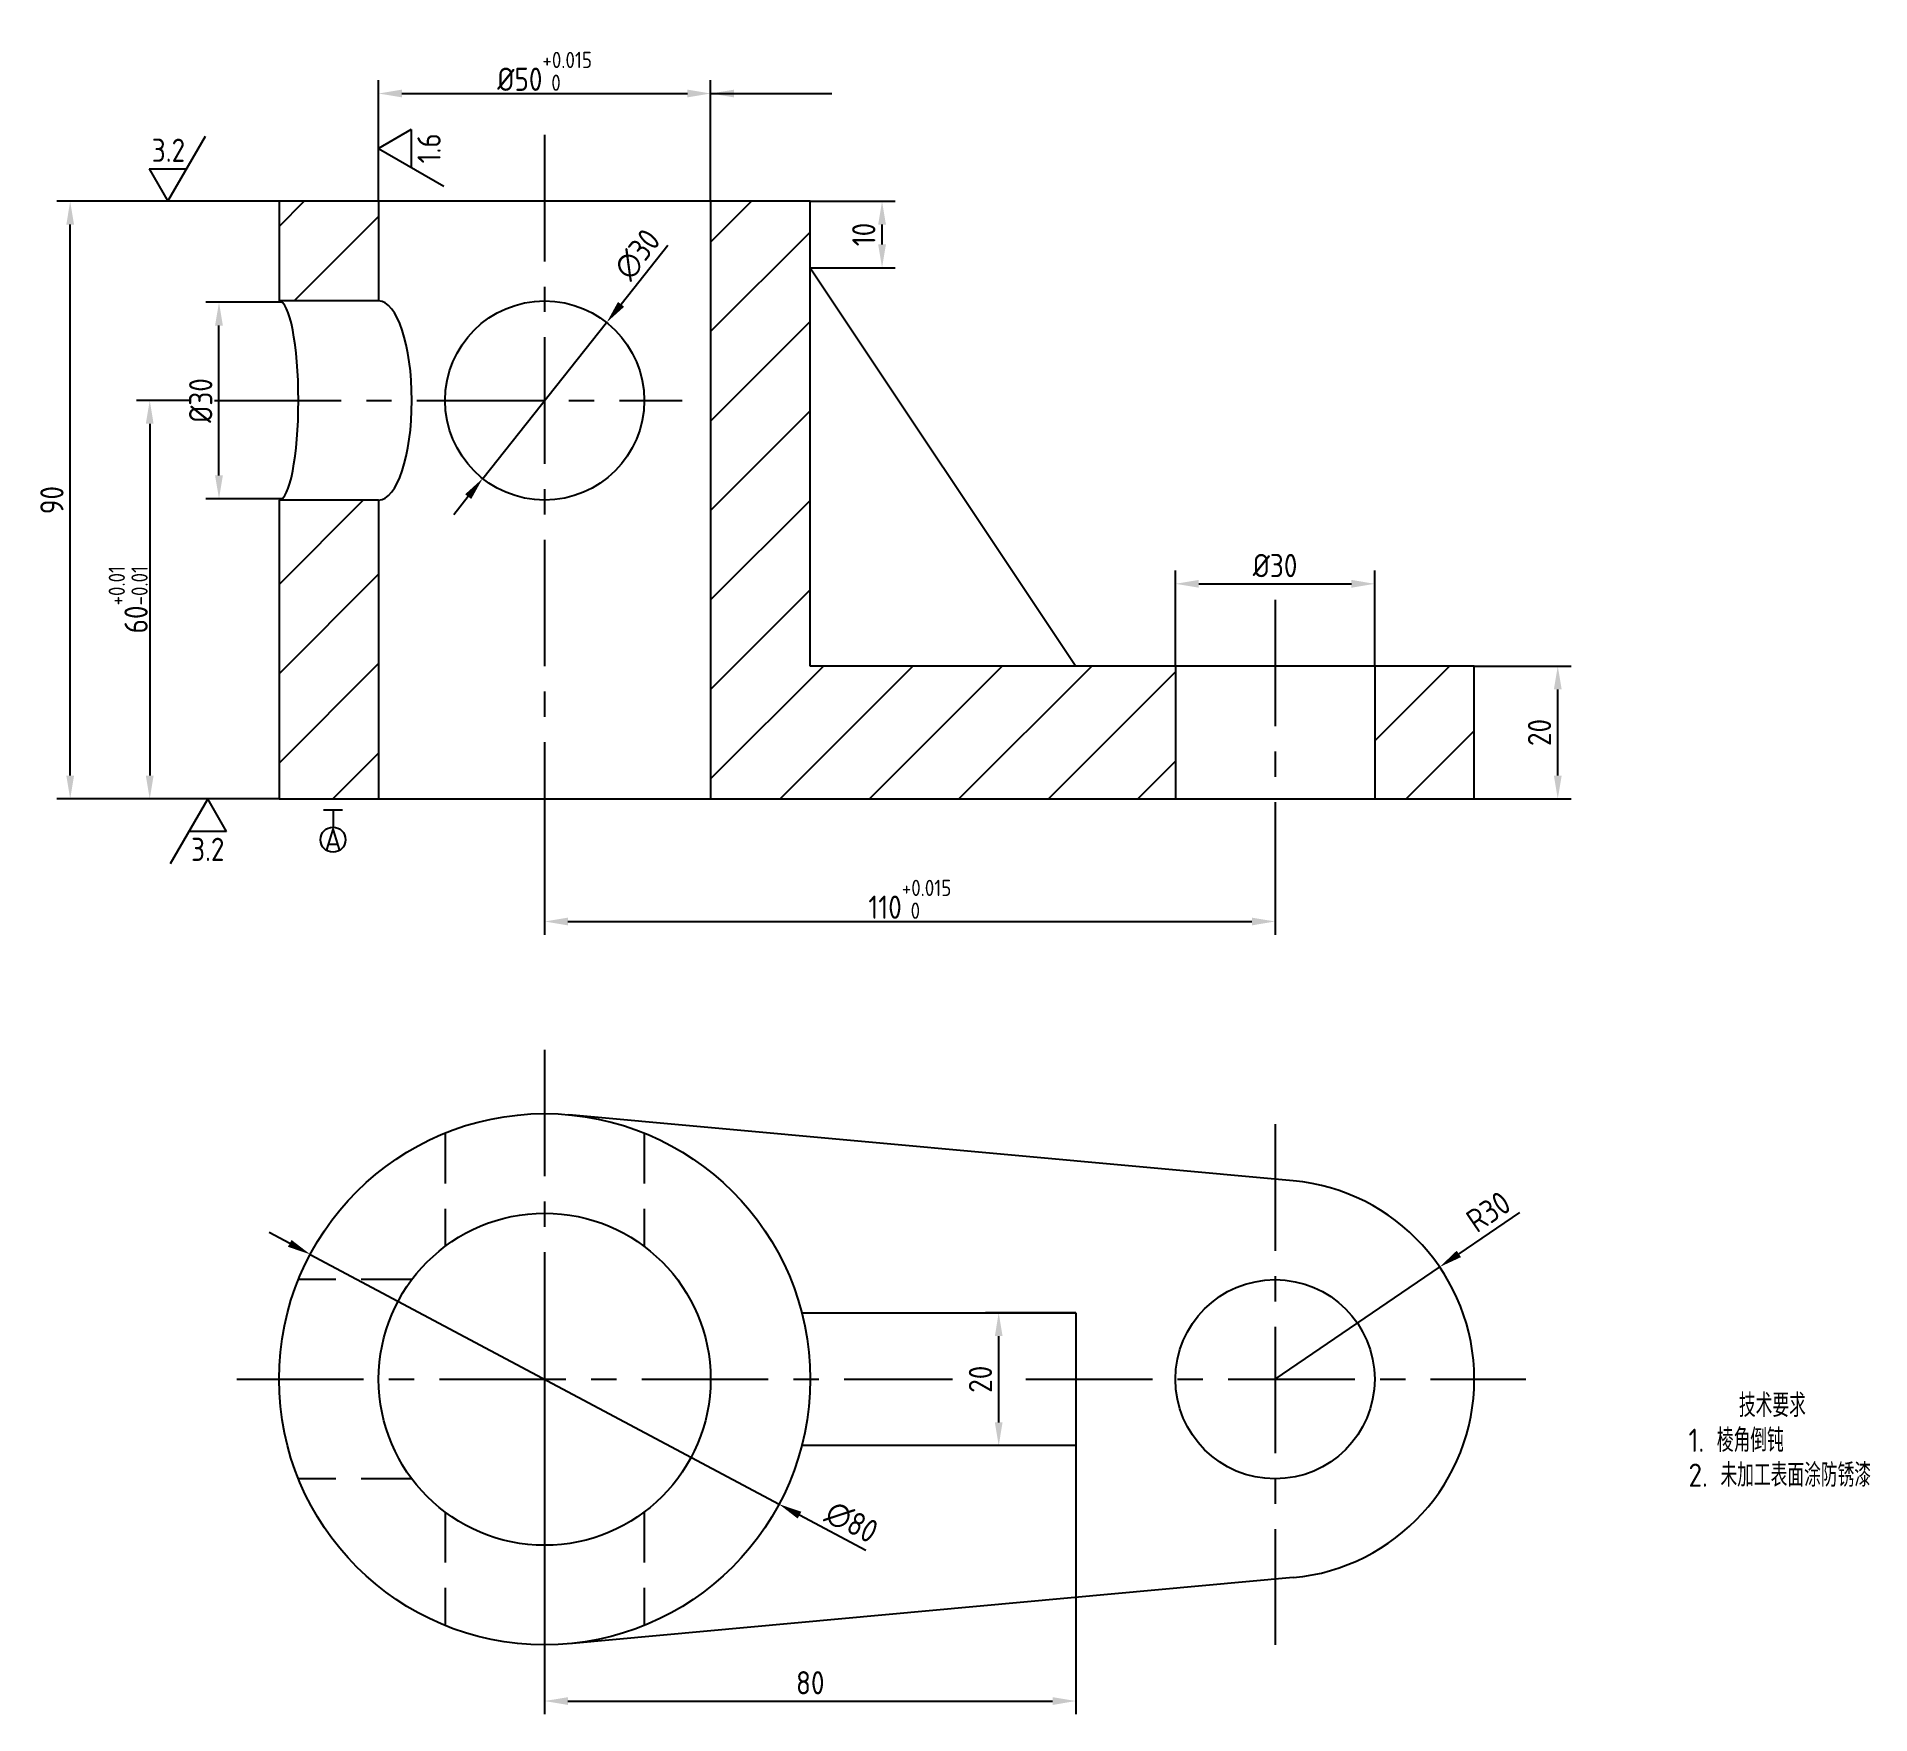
# Model space of a CAD drawing. Header units: millimetres. Extents: x 98 to 375, y 32 to 285.
import ezdxf
from ezdxf.enums import TextEntityAlignment as Align

# ---------------------------------------------------------------- set-up
doc = ezdxf.new("R2010")
doc.units = ezdxf.units.MM
doc.header["$LTSCALE"] = 0.6
doc.linetypes.add('CENTER', pattern=[50.8, 31.75, -6.35, 6.35, -6.35])
doc.linetypes.add('DASHED', pattern=[19.05, 12.7, -6.35])
for name, color, linetype in [('文字', 3, 'Continuous'), ('点画线', 1, 'CENTER'), ('粗实线', 7, 'Continuous'), ('细实线', 5, 'Continuous'), ('虚线', 2, 'DASHED')]:
    doc.layers.add(name, color=color, linetype=linetype)
doc.styles.add('工程字35', font='gbenor.shx', dxfattribs={"height": 3.5, "bigfont": 'gbcbig.shx'})
doc.dimstyles.new('尺寸35', dxfattribs={"dimtxt": 3.5, "dimasz": 3.5, "dimexe": 2, "dimexo": 0, "dimgap": 1, "dimtad": 1, "dimdec": 0, "dimdsep": 46, "dimtxsty": '工程字35', "dimcen": 3.5, "dimaunit": 1, "dimadec": 0, "dimazin": 0, "dimtfac": 1, "dimtdec": 0, "dimtmove": 0, "dimatfit": 3, "dimfxl": 1, "dimarcsym": 0})

# ---------------------------------------------------------------- blocks, each defined once
blk = doc.blocks.new('*D2')
at = {"layer": 'Defpoints', "color": 0}
for p in [(314.96, 190), (327.53, 190), (314.96, 170)]:
    blk.add_point(p, dxfattribs=at)
at = {"layer": '细实线', "color": 0, "lineweight": -2}
for p, q in [((314.96, 190), (329.53, 190)), ((327.53, 173.5), (327.53, 186.5)), ((314.96, 170), (329.53, 170))]:
    blk.add_line(p, q, dxfattribs=at)
at = {"layer": '细实线', "color": 0}
for points in [[(326.95, 186.5), (328.12, 186.5), (327.53, 190)], [(326.95, 173.5), (328.12, 173.5), (327.53, 170)]]:
    blk.add_solid(points, dxfattribs=at)
at = {"layer": '细实线', "color": 0, "insert": (324.78, 180), "char_height": 3.5, "attachment_point": 5, "rotation": 90, "style": '工程字35'}
blk.add_mtext('20', dxfattribs=at)
blk = doc.blocks.new('*D3')
at = {"layer": 'Defpoints', "color": 0}
for p in [(174.96, 160.13), (284.96, 160), (284.96, 151.54)]:
    blk.add_point(p, dxfattribs=at)
at = {"layer": '细实线', "color": 0, "lineweight": -2}
for p, q in [((174.96, 160.13), (174.96, 149.54)), ((284.96, 160), (284.96, 149.54)), ((178.46, 151.54), (281.46, 151.54))]:
    blk.add_line(p, q, dxfattribs=at)
at = {"layer": '细实线', "color": 0}
for points in [[(178.46, 152.12), (178.46, 150.95), (174.96, 151.54)], [(281.46, 152.12), (281.46, 150.95), (284.96, 151.54)]]:
    blk.add_solid(points, dxfattribs=at)
at = {"layer": '细实线', "color": 0, "insert": (229.96, 154.88), "char_height": 3.5, "attachment_point": 5, "style": '工程字35'}
blk.add_mtext('110{\\H0.7x;\\S+0.015^  0;}', dxfattribs=at)
blk = doc.blocks.new('*D4')
at = {"layer": 'Defpoints', "color": 0}
for p in [(121.56, 230), (115.49, 170), (134.96, 170)]:
    blk.add_point(p, dxfattribs=at)
at = {"layer": '细实线', "color": 0, "lineweight": -2}
for p, q in [((121.56, 230), (113.49, 230)), ((115.49, 226.5), (115.49, 173.5)), ((134.96, 170), (113.49, 170))]:
    blk.add_line(p, q, dxfattribs=at)
at = {"layer": '细实线', "color": 0}
for points in [[(114.9, 226.5), (116.07, 226.5), (115.49, 230)], [(114.9, 173.5), (116.07, 173.5), (115.49, 170)]]:
    blk.add_solid(points, dxfattribs=at)
at = {"layer": '细实线', "color": 0, "insert": (112.24, 200), "char_height": 3.5, "attachment_point": 5, "rotation": 90, "style": '工程字35'}
blk.add_mtext('60{\\H0.7x;\\S+0.01^ -0.01;}', dxfattribs=at)
blk = doc.blocks.new('*D5')
at = {"layer": 'Defpoints', "color": 0}
for p in [(103.51, 260), (134.96, 260), (134.96, 170)]:
    blk.add_point(p, dxfattribs=at)
at = {"layer": '细实线', "color": 0, "lineweight": -2}
for p, q in [((134.96, 260), (101.51, 260)), ((103.51, 173.5), (103.51, 256.5)), ((134.96, 170), (101.51, 170))]:
    blk.add_line(p, q, dxfattribs=at)
at = {"layer": '细实线', "color": 0}
for points in [[(102.93, 256.5), (104.09, 256.5), (103.51, 260)], [(102.93, 173.5), (104.09, 173.5), (103.51, 170)]]:
    blk.add_solid(points, dxfattribs=at)
at = {"layer": '细实线', "color": 0, "insert": (100.76, 215), "char_height": 3.5, "attachment_point": 5, "rotation": 90, "style": '工程字35'}
blk.add_mtext('90', dxfattribs=at)
blk = doc.blocks.new('*D6')
at = {"layer": 'Defpoints', "color": 0}
for p in [(214.96, 260), (225.77, 260), (214.96, 250)]:
    blk.add_point(p, dxfattribs=at)
at = {"layer": '细实线', "color": 0, "lineweight": -2}
for p, q in [((214.96, 260), (227.77, 260)), ((225.77, 253.5), (225.77, 256.5)), ((214.96, 250), (227.77, 250))]:
    blk.add_line(p, q, dxfattribs=at)
at = {"layer": '细实线', "color": 0}
for points in [[(225.19, 256.5), (226.36, 256.5), (225.77, 260)], [(225.19, 253.5), (226.36, 253.5), (225.77, 250)]]:
    blk.add_solid(points, dxfattribs=at)
at = {"layer": '细实线', "color": 0, "insert": (223.02, 255), "char_height": 3.5, "attachment_point": 5, "rotation": 90, "style": '工程字35'}
blk.add_mtext('10', dxfattribs=at)
blk = doc.blocks.new('*D7')
at = {"layer": 'Defpoints', "color": 0}
for p in [(184.29, 241.74), (165.63, 218.26)]:
    blk.add_point(p, dxfattribs=at)
at = {"layer": '细实线', "color": 0, "lineweight": -2}
for p, q in [((193.53, 253.36), (186.47, 244.48)), ((165.63, 218.26), (184.29, 241.74)), ((163.45, 215.52), (161.27, 212.78))]:
    blk.add_line(p, q, dxfattribs=at)
at = {"layer": '细实线', "color": 0}
for points in [[(186.01, 244.84), (186.93, 244.12), (184.29, 241.74)], [(162.99, 215.88), (163.9, 215.16), (165.63, 218.26)]]:
    blk.add_solid(points, dxfattribs=at)
at = {"layer": '细实线', "color": 0, "insert": (188.93, 252), "char_height": 3.5, "attachment_point": 5, "rotation": 51.5182, "style": '工程字35'}
blk.add_mtext('∅30', dxfattribs=at)
blk = doc.blocks.new('*D8')
at = {"layer": 'Defpoints', "color": 0}
for p in [(174.96, 82.6), (254.96, 72.6), (254.96, 34.14)]:
    blk.add_point(p, dxfattribs=at)
at = {"layer": '细实线', "color": 0, "lineweight": -2}
for p, q in [((174.96, 82.6), (174.96, 32.14)), ((254.96, 72.6), (254.96, 32.14)), ((178.46, 34.14), (251.46, 34.14))]:
    blk.add_line(p, q, dxfattribs=at)
at = {"layer": '细实线', "color": 0}
for points in [[(178.46, 34.72), (178.46, 33.55), (174.96, 34.14)], [(251.46, 34.72), (251.46, 33.55), (254.96, 34.14)]]:
    blk.add_solid(points, dxfattribs=at)
at = {"layer": '细实线', "color": 0, "insert": (214.96, 36.89), "char_height": 3.5, "attachment_point": 5, "style": '工程字35'}
blk.add_mtext('80', dxfattribs=at)
blk = doc.blocks.new('*D9')
at = {"layer": 'Defpoints', "color": 0}
for p in [(243.34, 92.6), (254.96, 92.6), (254.96, 72.6)]:
    blk.add_point(p, dxfattribs=at)
at = {"layer": '细实线', "color": 0, "lineweight": -2}
for p, q in [((254.96, 92.6), (241.34, 92.6)), ((243.34, 76.1), (243.34, 89.1)), ((254.96, 72.6), (241.34, 72.6))]:
    blk.add_line(p, q, dxfattribs=at)
at = {"layer": '细实线', "color": 0}
for points in [[(242.76, 89.1), (243.92, 89.1), (243.34, 92.6)], [(242.76, 76.1), (243.92, 76.1), (243.34, 72.6)]]:
    blk.add_solid(points, dxfattribs=at)
at = {"layer": '细实线', "color": 0, "insert": (240.59, 82.6), "char_height": 3.5, "attachment_point": 5, "rotation": 90, "style": '工程字35'}
blk.add_mtext('20', dxfattribs=at)
blk = doc.blocks.new('*D10')
at = {"layer": 'Defpoints', "color": 0}
for p in [(309.74, 99.5), (284.96, 82.6)]:
    blk.add_point(p, dxfattribs=at)
at = {"layer": '细实线', "color": 0, "lineweight": -2}
for p, q in [((321.76, 107.7), (312.63, 101.47)), ((284.96, 82.6), (309.74, 99.5))]:
    blk.add_line(p, q, dxfattribs=at)
at = {"layer": '细实线', "color": 0}
blk.add_solid([(312.31, 101.96), (312.96, 100.99), (309.74, 99.5)], dxfattribs=at)
at = {"layer": '细实线', "color": 0, "insert": (317.09, 107.84), "char_height": 3.5, "attachment_point": 5, "rotation": 34.2964, "style": '工程字35'}
blk.add_mtext('R30', dxfattribs=at)
blk = doc.blocks.new('*D11')
at = {"layer": 'Defpoints', "color": 0}
for p in [(139.66, 101.41), (210.26, 63.78)]:
    blk.add_point(p, dxfattribs=at)
at = {"layer": '细实线', "color": 0, "lineweight": -2}
for p, q in [((136.57, 103.06), (133.48, 104.7)), ((139.66, 101.41), (210.26, 63.78)), ((223.35, 56.81), (213.35, 62.14))]:
    blk.add_line(p, q, dxfattribs=at)
at = {"layer": '细实线', "color": 0}
for points in [[(136.85, 103.57), (136.3, 102.54), (139.66, 101.41)], [(213.62, 62.65), (213.07, 61.62), (210.26, 63.78)]]:
    blk.add_solid(points, dxfattribs=at)
at = {"layer": '细实线', "color": 0, "insert": (221.19, 61.08), "char_height": 3.5, "attachment_point": 5, "rotation": 331.945, "style": '工程字35'}
blk.add_mtext('∅80', dxfattribs=at)
blk = doc.blocks.new('*D12')
at = {"layer": 'Defpoints', "color": 0}
for p in [(199.96, 276.23), (149.96, 260), (199.96, 260)]:
    blk.add_point(p, dxfattribs=at)
at = {"layer": '细实线', "color": 0, "lineweight": -2}
for p, q in [((149.96, 260), (149.96, 278.23)), ((153.46, 276.23), (196.46, 276.23)), ((199.96, 260), (199.96, 278.23))]:
    blk.add_line(p, q, dxfattribs=at)
at = {"layer": '细实线', "color": 0}
for points in [[(153.46, 276.82), (153.46, 275.65), (149.96, 276.23)], [(196.46, 276.82), (196.46, 275.65), (199.96, 276.23)]]:
    blk.add_solid(points, dxfattribs=at)
at = {"layer": '细实线', "color": 0, "insert": (174.96, 279.57), "char_height": 3.5, "attachment_point": 5, "style": '工程字35'}
blk.add_mtext('%%C50{\\H0.7x;\\S+0.015^  0;}', dxfattribs=at)
blk = doc.blocks.new('*D13')
at = {"layer": 'Defpoints', "color": 0}
for p in [(299.96, 202.39), (269.96, 190), (299.96, 190)]:
    blk.add_point(p, dxfattribs=at)
at = {"layer": '细实线', "color": 0, "lineweight": -2}
for p, q in [((269.96, 190), (269.96, 204.39)), ((299.96, 190), (299.96, 204.39)), ((273.46, 202.39), (296.46, 202.39))]:
    blk.add_line(p, q, dxfattribs=at)
at = {"layer": '细实线', "color": 0}
for points in [[(273.46, 202.98), (273.46, 201.81), (269.96, 202.39)], [(296.46, 202.98), (296.46, 201.81), (299.96, 202.39)]]:
    blk.add_solid(points, dxfattribs=at)
at = {"layer": '细实线', "color": 0, "insert": (284.96, 205.14), "char_height": 3.5, "attachment_point": 5, "style": '工程字35'}
blk.add_mtext('%%C30', dxfattribs=at)
blk = doc.blocks.new('*D14')
at = {"layer": 'Defpoints', "color": 0}
for p in [(125.92, 244.79), (135.44, 244.79), (135.44, 215.21)]:
    blk.add_point(p, dxfattribs=at)
at = {"layer": '细实线', "color": 0, "lineweight": -2}
for p, q in [((135.44, 244.79), (123.92, 244.79)), ((125.92, 218.71), (125.92, 241.29)), ((135.44, 215.21), (123.92, 215.21))]:
    blk.add_line(p, q, dxfattribs=at)
at = {"layer": '细实线', "color": 0}
for points in [[(125.33, 241.29), (126.5, 241.29), (125.92, 244.79)], [(125.33, 218.71), (126.5, 218.71), (125.92, 215.21)]]:
    blk.add_solid(points, dxfattribs=at)
at = {"layer": '细实线', "color": 0, "insert": (123.17, 230), "char_height": 3.5, "attachment_point": 5, "rotation": 90, "style": '工程字35'}
blk.add_mtext('%%c30', dxfattribs=at)
blk = doc.blocks.new('ROU1')
at = {"layer": '细实线'}
for p, q in [((0, 0), (5.66, 9.8)), ((-2.83, 4.9), (0, 0)), ((-2.83, 4.9), (2.83, 4.9))]:
    blk.add_line(p, q, dxfattribs=at)
at = {"layer": '文字', "style": '工程字35'}
blk.add_attdef('ROU', text='', height=3.5, dxfattribs=at).set_placement((0.08, 7.69), align=Align.MIDDLE)
blk = doc.blocks.new('ROU2')
at = {"layer": '细实线'}
for p, q in [((0, 0), (-5.66, -9.8)), ((2.83, -4.9), (0, 0)), ((2.83, -4.9), (-2.83, -4.9))]:
    blk.add_line(p, q, dxfattribs=at)
at = {"layer": '文字', "style": '工程字35'}
blk.add_attdef('ROU', text='', height=3.5, dxfattribs=at).set_placement((0.01, -7.59), align=Align.MIDDLE)
blk = doc.blocks.new('BASE1')
at = {"layer": '粗实线'}
blk.add_line((0, -1.41), (0, 1.41), dxfattribs=at)
at = {"layer": '细实线'}
blk.add_line((0, 0), (2.6, 0), dxfattribs=at)
blk.add_circle((4.49, 0), 1.89, dxfattribs=at)
at = {"layer": '文字', "style": '工程字35'}
blk.add_attdef('A', text='', height=3.5, dxfattribs=at).set_placement((4.49, 0), align=Align.MIDDLE)

msp = doc.modelspace()

# ---------------------------------------------------------------- hatches: boundary and pattern name
at = {"layer": '细实线'}
h = msp.add_hatch(dxfattribs=at)
h.set_pattern_fill('ANSI31', color=256, scale=3, style=0)
h.paths.add_polyline_path([(269.96, 190), (214.96, 190), (214.96, 260), (199.96, 260), (199.96, 170), (269.96, 170)])
h.paths.add_polyline_path([(314.96, 190), (299.96, 190), (299.96, 170), (314.96, 170)])
h.paths.add_polyline_path([(149.96, 215), (134.96, 215), (134.96, 170), (149.96, 170)])
h.paths.add_polyline_path([(149.96, 260), (134.96, 260), (134.96, 245), (149.96, 245)])

# ---------------------------------------------------------------- linework, layer by layer
for p, q in [((134.96, 260), (134.96, 245)), ((214.96, 260), (134.96, 260)), ((214.96, 190), (214.96, 260)), ((214.96, 250), (254.96, 190)), ((134.96, 215), (134.96, 170)), ((314.96, 190), (214.96, 190)), ((314.96, 170), (314.96, 190)), ((134.96, 170), (314.96, 170)), ((287.69, 112.47), (178.6, 122.43)), ((213.69, 92.6), (254.96, 92.6)), ((254.96, 92.6), (254.96, 82.6)), ((254.96, 92.6), (254.96, 72.6)), ((254.96, 72.6), (213.69, 72.6)), ((287.69, 52.72), (178.6, 42.76))]:
    msp.add_line(p, q)
for centre, radius in [((174.96, 230), 15), ((174.96, 82.6), 40), ((174.96, 82.6), 25), ((284.96, 82.6), 15)]:
    msp.add_circle(centre, radius)
msp.add_arc((284.96, 82.6), 30, 275.2159, 84.7841)
at = {"layer": '点画线'}
for p, q in [((174.96, 270), (174.96, 160.13)), ((125.25, 230), (195.68, 230)), ((284.96, 200), (284.96, 160)), ((174.96, 132.22), (174.96, 32.86)), ((284.96, 120.99), (284.96, 42.6)), ((128.63, 82.6), (236.37, 82.6)), ((247.43, 82.6), (322.7, 82.6))]:
    msp.add_line(p, q, dxfattribs=at)
at = {"layer": '粗实线'}
for p, q in [((149.96, 260), (149.96, 245)), ((199.96, 260), (199.96, 170)), ((149.96, 245), (134.96, 245)), ((149.96, 215), (134.96, 215)), ((149.96, 215), (149.96, 170)), ((269.96, 190), (269.96, 170)), ((299.96, 190), (299.96, 170))]:
    msp.add_line(p, q, dxfattribs=at)
for centre, ratio in [((134.96, 230), 0.194601), ((149.96, 230), 0.333333)]:
    msp.add_ellipse(centre, major_axis=(0, 15), ratio=ratio, start_param=3.141593, end_param=6.283185, dxfattribs=at)
at = {"layer": '虚线'}
for p, q in [((159.96, 119.68), (159.96, 102.6)), ((189.96, 119.68), (189.96, 102.6)), ((154.96, 97.6), (137.88, 97.6)), ((154.96, 67.6), (137.88, 67.6)), ((159.96, 62.6), (159.96, 45.52)), ((189.96, 62.6), (189.96, 45.52))]:
    msp.add_line(p, q, dxfattribs=at)

# ---------------------------------------------------------------- block references
at = {"layer": '细实线', "rotation": 90}
msp.add_blockref('ROU2', (149.96, 267.96), dxfattribs=at).add_auto_attribs({'ROU': '1.6'})
at = {"layer": '细实线'}
for name, p in [('ROU1', (118.23, 260)), ('ROU2', (124.22, 170))]:
    msp.add_blockref(name, p, dxfattribs=at).add_auto_attribs({'ROU': '3.2'})
ref = msp.add_blockref('BASE1', (143.09, 168.35), dxfattribs=dict(at, rotation=270))
ref.add_attrib('A', 'A', dxfattribs={"layer": '文字', "height": 3.5, "style": '工程字35'}).set_placement((143.09, 163.86), align=Align.MIDDLE)

# ---------------------------------------------------------------- texts
at = {"layer": '文字', "style": '工程字35'}
for s, p in [('    技术要求', (347.22, 76.91)), ('1. 棱角倒钝', (347.22, 71.66)), ('2. 未加工表面涂防锈漆', (347.22, 66.41))]:
    msp.add_text(s, height=3.5, dxfattribs=at).set_placement(p)

# ---------------------------------------------------------------- dimensions: what is measured, and where the dimension line sits
at = {"layer": '细实线'}
for base, p1, p2, text, picture, middle in [((199.96, 276.23), (149.96, 260), (199.96, 260), '%%C50{\\H0.7x;\\S+0.015^  0;}', '*D12', (174.96, 279.57)), ((299.96, 202.39), (269.96, 190), (299.96, 190), '%%c30', '*D13', (284.96, 205.14))]:
    dim = msp.add_linear_dim(base=base, p1=p1, p2=p2, text=text, dimstyle='尺寸35', dxfattribs=at)
    dim.commit()
    dim.dimension.update_dxf_attribs({"geometry": picture, "text_midpoint": middle})
dim = msp.add_linear_dim(base=(103.51, 260), p1=(134.96, 170), p2=(134.96, 260), angle=90, dimstyle='尺寸35', dxfattribs=at)
dim.commit()
dim.dimension.update_dxf_attribs({"geometry": '*D5', "text_midpoint": (103.51, 215), "dimtype": 160})
for base, p1, p2, picture, middle in [((225.77, 260), (214.96, 250), (214.96, 260), '*D6', (223.02, 255)), ((327.53, 190), (314.96, 170), (314.96, 190), '*D2', (324.78, 180)), ((243.34, 92.6), (254.96, 72.6), (254.96, 92.6), '*D9', (240.59, 82.6))]:
    dim = msp.add_linear_dim(base=base, p1=p1, p2=p2, angle=90, dimstyle='尺寸35', dxfattribs=at)
    dim.commit()
    dim.dimension.update_dxf_attribs({"geometry": picture, "text_midpoint": middle})
for p1, p2, picture, middle in [((165.63, 218.26), (184.29, 241.74), '*D7', (188.93, 252)), ((139.66, 101.41), (210.26, 63.78), '*D11', (221.19, 61.08))]:
    dim = msp.add_diameter_dim_2p(p1=p1, p2=p2, dimstyle='尺寸35', dxfattribs=at)
    dim.commit()
    dim.dimension.update_dxf_attribs({"geometry": picture, "text_midpoint": middle})
dim = msp.add_linear_dim(base=(125.92, 244.79), p1=(135.44, 215.21), p2=(135.44, 244.79), angle=90, text='%%c30', dimstyle='尺寸35', dxfattribs=at)
dim.commit()
dim.dimension.update_dxf_attribs({"geometry": '*D14', "text_midpoint": (123.17, 230)})
dim = msp.add_linear_dim(base=(115.49, 170), p1=(121.56, 230), p2=(134.96, 170), angle=90, text='<>{\\H0.7x;\\S+0.01^ -0.01;}', dimstyle='尺寸35', dxfattribs=at)
dim.commit()
dim.dimension.update_dxf_attribs({"geometry": '*D4', "text_midpoint": (115.49, 200), "dimtype": 160})
dim = msp.add_linear_dim(base=(284.96, 151.54), p1=(174.96, 160.13), p2=(284.96, 160), text='<>{\\H0.7x;\\S+0.015^  0;}', dimstyle='尺寸35', dxfattribs=at)
dim.commit()
dim.dimension.update_dxf_attribs({"geometry": '*D3', "text_midpoint": (229.96, 151.54), "dimtype": 160})
dim = msp.add_radius_dim(center=(284.96, 82.6), mpoint=(309.74, 99.5), dimstyle='尺寸35', dxfattribs=at)
dim.commit()
dim.dimension.update_dxf_attribs({"geometry": '*D10', "text_midpoint": (317.09, 107.84)})
dim = msp.add_linear_dim(base=(254.96, 34.14), p1=(174.96, 82.6), p2=(254.96, 72.6), dimstyle='尺寸35', dxfattribs=at)
dim.commit()
dim.dimension.update_dxf_attribs({"geometry": '*D8', "text_midpoint": (214.96, 36.89)})

# ---------------------------------------------------------------- leaders
msp.add_leader([(199.96, 276.23), (218.2, 276.23)], dimstyle='尺寸35', override={"dimgap": 1, "dimtad": 0}, dxfattribs=at)

doc.saveas('drawing.dxf')
